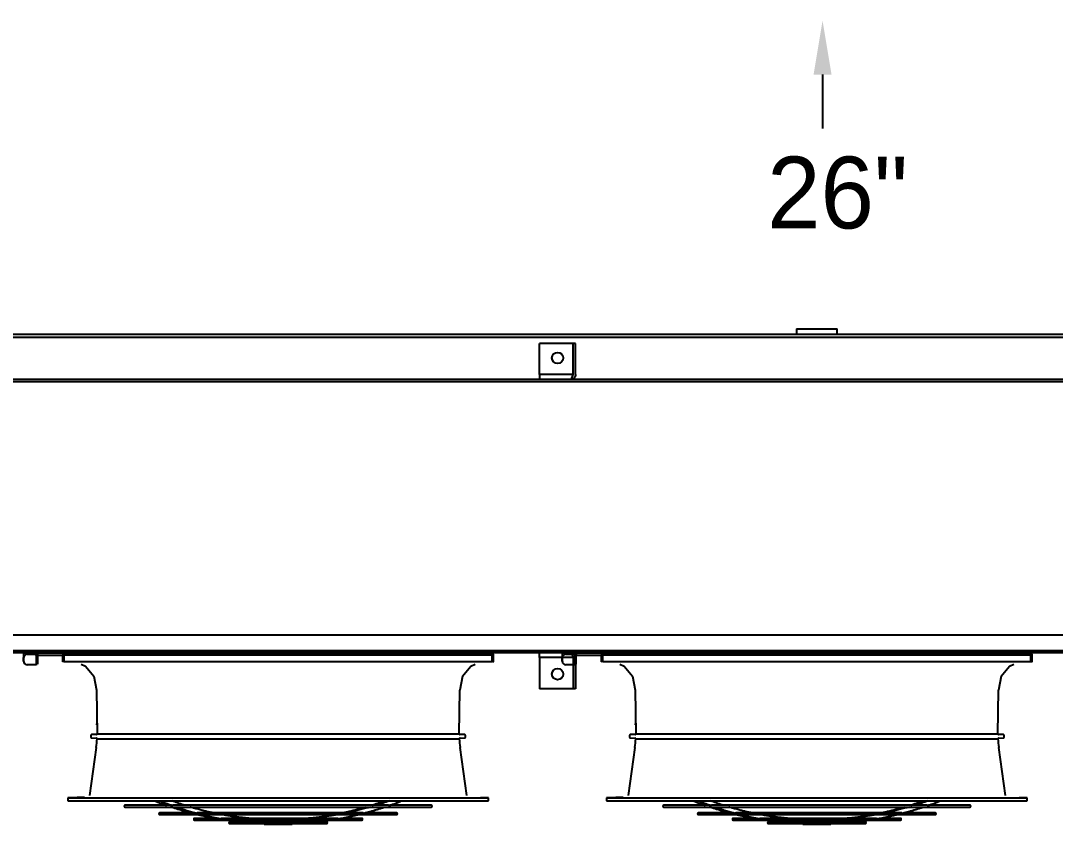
# Model space of a CAD drawing. Header units: inches. Extents: x 547 to 857, y 246 to 442.
# Drawn here: x 779.34 to 808.15, y 368.88 to 391.26 of the extents above; entities that cross this region are included whole.
import ezdxf

# ---------------------------------------------------------------- set-up
doc = ezdxf.new("R2010")
doc.units = ezdxf.units.IN
doc.header["$MEASUREMENT"] = 0

msp = doc.modelspace()

# ---------------------------------------------------------------- linework, layer by layer
at = {"linetype": 'Continuous', "lineweight": 25}
for p, q in [((801.6661, 389.758), (801.6661, 388.258)), ((800.9445, 382.6734), (800.9445, 382.527)), ((800.9445, 382.6734), (802.0695, 382.6734)), ((802.0695, 382.527), (802.0695, 382.6734)), ((774.7843, 382.527), (824.8198, 382.527)), ((774.7843, 382.4485), (824.8198, 382.4485)), ((793.7883, 381.4032), (793.7883, 382.2712)), ((794.7197, 382.2712), (793.7883, 382.2712)), ((794.7197, 381.4032), (794.7197, 382.2712)), ((794.7883, 382.2712), (794.7233, 382.2712)), ((794.7233, 381.4032), (794.7233, 382.2712)), ((794.7883, 381.4032), (794.7883, 382.2712)), ((779.007, 381.2712), (824.007, 381.2712)), ((779.007, 381.2047), (824.007, 381.2047)), ((794.7197, 381.4032), (793.7883, 381.4032)), ((793.7883, 381.4032), (793.7883, 381.2712)), ((779.0735, 374.1525), (823.9405, 374.1525)), ((779.0735, 373.719), (823.9405, 373.719)), ((823.9405, 373.6525), (779.0735, 373.6525)), ((779.4166, 373.4102), (779.4166, 373.5197)), ((779.4166, 373.5197), (779.4216, 373.5197)), ((779.4166, 373.4102), (779.4216, 373.4102)), ((779.4214, 373.5197), (779.4214, 373.6525)), ((779.4216, 373.4102), (779.4216, 373.5197)), ((779.5154, 373.6135), (779.7654, 373.6135)), ((779.7184, 373.6525), (779.7184, 373.6135)), ((779.7654, 373.6135), (779.7654, 373.5795)), ((779.7671, 373.59), (779.7654, 373.59)), ((779.7654, 373.5795), (779.7969, 373.5795)), ((779.7654, 373.5795), (779.7654, 373.34)), ((779.7969, 373.5795), (779.7969, 373.34)), ((779.8004, 373.5235), (779.7969, 373.5235)), ((779.8012, 373.59), (779.7984, 373.59)), ((779.8004, 373.5795), (779.8004, 373.34)), ((780.507, 373.5795), (779.8004, 373.5795)), ((780.507, 373.586), (780.532, 373.586)), ((780.507, 373.4025), (780.507, 373.586)), ((780.532, 373.4025), (780.507, 373.4025)), ((780.532, 373.586), (780.532, 373.4025)), ((780.5459, 373.5795), (780.532, 373.5795)), ((792.4681, 373.586), (780.5459, 373.586)), ((780.5459, 373.4025), (780.5459, 373.586)), ((792.4681, 373.4025), (780.5459, 373.4025)), ((792.4681, 373.4025), (792.4681, 373.586)), ((792.482, 373.5795), (792.4681, 373.5795)), ((792.507, 373.586), (792.482, 373.586)), ((792.482, 373.586), (792.482, 373.4025)), ((792.482, 373.4025), (792.507, 373.4025)), ((792.507, 373.4025), (792.507, 373.586)), ((793.7883, 373.5205), (793.7883, 373.6525)), ((794.7197, 373.5205), (793.7883, 373.5205)), ((793.7883, 373.5205), (793.7883, 372.6525)), ((794.4166, 373.4102), (794.4166, 373.5197)), ((794.4166, 373.5197), (794.4216, 373.5197)), ((794.4166, 373.4102), (794.4216, 373.4102)), ((794.4214, 373.5197), (794.4214, 373.6525)), ((794.4216, 373.4102), (794.4216, 373.5197)), ((794.5154, 373.6135), (794.7654, 373.6135)), ((794.7184, 373.6525), (794.7184, 373.6135)), ((794.7197, 373.5205), (794.7197, 372.6525)), ((794.7233, 373.5205), (794.7233, 372.6525)), ((794.7654, 373.6135), (794.7654, 373.5795)), ((794.7671, 373.59), (794.7654, 373.59)), ((794.7654, 373.5795), (794.7969, 373.5795)), ((794.7654, 373.5795), (794.7654, 373.34)), ((794.7883, 373.5205), (794.7883, 372.6525)), ((794.7969, 373.5795), (794.7969, 373.34)), ((794.8004, 373.5235), (794.7969, 373.5235)), ((794.8012, 373.59), (794.7984, 373.59)), ((794.8004, 373.5795), (794.8004, 373.34)), ((795.507, 373.5795), (794.8004, 373.5795)), ((795.507, 373.586), (795.532, 373.586)), ((795.507, 373.4025), (795.507, 373.586)), ((795.532, 373.4025), (795.507, 373.4025)), ((795.532, 373.586), (795.532, 373.4025)), ((795.5459, 373.5795), (795.532, 373.5795)), ((807.4681, 373.586), (795.5459, 373.586)), ((795.5459, 373.4025), (795.5459, 373.586)), ((807.4681, 373.4025), (795.5459, 373.4025)), ((807.4681, 373.4025), (807.4681, 373.586)), ((807.482, 373.5795), (807.4681, 373.5795)), ((807.507, 373.586), (807.482, 373.586)), ((807.482, 373.586), (807.482, 373.4025)), ((807.482, 373.4025), (807.507, 373.4025)), ((807.507, 373.4025), (807.507, 373.586)), ((779.7654, 373.3165), (779.5154, 373.3165)), ((779.7654, 373.34), (779.7654, 373.3165)), ((779.7654, 373.34), (779.7969, 373.34)), ((781.025, 373.34), (781.1395, 373.2839)), ((781.1395, 373.2839), (781.3759, 373.0045)), ((791.6382, 373.0045), (791.8746, 373.2839)), ((791.8746, 373.2839), (791.989, 373.34)), ((794.7654, 373.3165), (794.5154, 373.3165)), ((794.7654, 373.34), (794.7654, 373.3165)), ((794.7654, 373.34), (794.7969, 373.34)), ((796.025, 373.34), (796.1395, 373.2839)), ((796.1395, 373.2839), (796.3759, 373.0045)), ((806.6382, 373.0045), (806.8746, 373.2839)), ((806.8746, 373.2839), (806.989, 373.34)), ((781.448, 372.6119), (781.4649, 371.3965)), ((791.5492, 371.3965), (791.5661, 372.6119)), ((794.7197, 372.6525), (793.7883, 372.6525)), ((794.7883, 372.6525), (794.7233, 372.6525)), ((796.448, 372.6119), (796.4649, 371.3965)), ((806.5492, 371.3965), (806.5661, 372.6119)), ((781.4527, 371.648), (781.4562, 371.6617)), ((781.4562, 371.6617), (781.4552, 371.6467)), ((781.4605, 371.713), (781.4562, 371.6617)), ((781.4562, 371.6617), (781.461, 371.6763)), ((796.4527, 371.648), (796.4562, 371.6617)), ((796.4562, 371.6617), (796.4552, 371.6467)), ((796.4605, 371.713), (796.4562, 371.6617)), ((796.4562, 371.6617), (796.461, 371.6763)), ((781.4456, 371.3765), (781.3098, 371.3742)), ((781.4614, 371.648), (781.4527, 371.648)), ((781.4527, 371.648), (781.4552, 371.6467)), ((781.4527, 371.401), (781.4552, 371.4023)), ((781.4648, 371.401), (781.4527, 371.401)), ((781.4527, 371.401), (781.4562, 371.3874)), ((781.4552, 371.6467), (781.4614, 371.6447)), ((781.4552, 371.4023), (781.4648, 371.4054)), ((781.4562, 371.3874), (781.4552, 371.4023)), ((781.4562, 371.3874), (781.4581, 371.3815)), ((781.4562, 371.3874), (781.4567, 371.3802)), ((781.4649, 371.3965), (791.5492, 371.3965)), ((791.7042, 371.3742), (791.5685, 371.3765)), ((796.4456, 371.3765), (796.3098, 371.3742)), ((796.4614, 371.648), (796.4527, 371.648)), ((796.4527, 371.648), (796.4552, 371.6467)), ((796.4527, 371.401), (796.4552, 371.4023)), ((796.4648, 371.401), (796.4527, 371.401)), ((796.4527, 371.401), (796.4562, 371.3874)), ((796.4552, 371.6467), (796.4614, 371.6447)), ((796.4552, 371.4023), (796.4648, 371.4054)), ((796.4562, 371.3874), (796.4552, 371.4023)), ((796.4562, 371.3874), (796.4581, 371.3815)), ((796.4562, 371.3874), (796.4567, 371.3802)), ((796.4649, 371.3965), (806.5492, 371.3965)), ((806.7042, 371.3742), (806.5685, 371.3765)), ((781.2905, 371.3545), (781.2905, 371.3008)), ((781.3098, 371.2811), (781.4437, 371.2788)), ((781.463, 371.2583), (791.551, 371.2583)), ((791.5704, 371.2788), (791.7042, 371.2811)), ((791.7236, 371.3008), (791.7236, 371.3545)), ((796.2905, 371.3545), (796.2905, 371.3008)), ((796.3098, 371.2811), (796.4437, 371.2788)), ((796.463, 371.2583), (806.551, 371.2583)), ((806.5704, 371.2788), (806.7042, 371.2811)), ((806.7236, 371.3008), (806.7236, 371.3545)), ((781.4412, 371.0185), (781.2524, 369.6749)), ((791.7617, 369.6749), (791.5728, 371.0185)), ((796.4412, 371.0185), (796.2524, 369.6749)), ((806.7617, 369.6749), (806.5728, 371.0185)), ((780.8771, 369.6185), (780.6507, 369.6145)), ((780.6507, 369.6145), (780.6523, 369.5265)), ((780.6507, 369.6145), (792.3633, 369.6145)), ((783.5323, 369.4069), (782.2464, 369.4069)), ((782.2464, 369.3577), (790.7676, 369.3577)), ((789.565, 369.4069), (783.5865, 369.4069)), ((790.7676, 369.4069), (789.6198, 369.4069)), ((791.5867, 369.5252), (791.5867, 369.5265)), ((791.6269, 369.5252), (791.6269, 369.5265)), ((791.6668, 369.5252), (791.6668, 369.5265)), ((791.6714, 369.5265), (791.6714, 369.5252)), ((791.7067, 369.5252), (791.7067, 369.5265)), ((791.7481, 369.5265), (791.7481, 369.5252)), ((792.3633, 369.6145), (792.1369, 369.6185)), ((792.3618, 369.5265), (792.3633, 369.6145)), ((795.8771, 369.6185), (795.6507, 369.6145)), ((795.6507, 369.6145), (795.6523, 369.5265)), ((795.6507, 369.6145), (807.3633, 369.6145)), ((798.5323, 369.4069), (797.2464, 369.4069)), ((797.2464, 369.3577), (805.7676, 369.3577)), ((804.565, 369.4069), (798.5865, 369.4069)), ((805.7676, 369.4069), (804.6198, 369.4069)), ((806.5867, 369.5252), (806.5867, 369.5265)), ((806.6269, 369.5252), (806.6269, 369.5265)), ((806.6668, 369.5252), (806.6668, 369.5265)), ((806.6714, 369.5265), (806.6714, 369.5252)), ((806.7067, 369.5252), (806.7067, 369.5265)), ((806.7481, 369.5265), (806.7481, 369.5252)), ((807.3633, 369.6145), (807.1369, 369.6185)), ((807.3618, 369.5265), (807.3633, 369.6145)), ((784.1888, 369.1963), (783.2078, 369.1963)), ((783.2078, 369.1471), (789.8063, 369.1471)), ((788.8698, 369.1963), (784.2511, 369.1963)), ((789.8063, 369.1963), (788.9316, 369.1963)), ((799.1888, 369.1963), (798.2078, 369.1963)), ((798.2078, 369.1471), (804.8063, 369.1471)), ((803.8698, 369.1963), (799.2511, 369.1963)), ((804.8063, 369.1963), (803.9316, 369.1963)), ((784.8471, 369.0425), (784.1798, 369.0425)), ((784.1798, 368.9933), (788.8343, 368.9933)), ((788.167, 369.0425), (784.9227, 369.0425)), ((785.4942, 368.946), (785.1592, 368.946)), ((785.1592, 368.8968), (787.8549, 368.8968)), ((787.4588, 368.946), (785.5995, 368.946)), ((786.1133, 368.8966), (786.1133, 368.8769)), ((786.1133, 368.8966), (786.9007, 368.8966)), ((786.1133, 368.8769), (786.9007, 368.8769)), ((786.9007, 368.8769), (786.9007, 368.8966)), ((787.8549, 368.946), (787.5746, 368.946)), ((788.8343, 369.0425), (788.2437, 369.0425)), ((799.8471, 369.0425), (799.1798, 369.0425)), ((799.1798, 368.9933), (803.8343, 368.9933)), ((803.167, 369.0425), (799.9227, 369.0425)), ((800.4942, 368.946), (800.1592, 368.946)), ((800.1592, 368.8968), (802.8549, 368.8968)), ((802.4588, 368.946), (800.5995, 368.946)), ((801.1133, 368.8966), (801.1133, 368.8769)), ((801.1133, 368.8966), (801.9007, 368.8966)), ((801.1133, 368.8769), (801.9007, 368.8769)), ((801.9007, 368.8769), (801.9007, 368.8966)), ((802.8549, 368.946), (802.5746, 368.946)), ((803.8343, 369.0425), (803.2437, 369.0425))]:
    msp.add_line(p, q, dxfattribs=at)
for p, q in [((779.4214, 373.6525), (792.4405, 373.6525)), ((794.4214, 373.6525), (807.4405, 373.6525)), ((781.3759, 373.0045), (781.448, 372.6119)), ((791.6382, 373.0045), (791.5661, 372.6119)), ((796.3759, 373.0045), (796.448, 372.6119)), ((806.6382, 373.0045), (806.5661, 372.6119))]:
    msp.add_line(p, q)
for centre, radius in [((794.2883, 381.865), 0.1562), ((794.2883, 373.0587), 0.1563)]:
    msp.add_circle(centre, radius, dxfattribs=at)
for centre, radius, start, end in [((779.5151, 373.4102), 0.0938, 180, 270), ((779.5154, 373.5197), 0.0938, 90, 180), ((779.5154, 373.4102), 0.0938, 180, 270), ((794.5151, 373.4102), 0.0938, 180, 270), ((794.5154, 373.5197), 0.0938, 90, 180), ((794.5154, 373.4102), 0.0938, 180, 270), ((781.3102, 371.3545), 0.0197, 91, 180), ((781.4452, 371.3962), 0.0197, 271, 0.79863), ((791.5688, 371.3962), 0.0197, 179.20137, 269), ((791.7039, 371.3545), 0.0197, 0, 89), ((796.3102, 371.3545), 0.0197, 91, 180), ((796.4452, 371.3962), 0.0197, 271, 0.79863), ((806.5688, 371.3962), 0.0197, 179.20137, 269), ((806.7039, 371.3545), 0.0197, 0, 89), ((781.3102, 371.3008), 0.0197, 180, 269), ((779.0045, 371.3609), 2.4606, 352, 357.61022), ((781.4434, 371.2591), 0.0197, 357.61022, 89), ((791.5707, 371.2591), 0.0197, 91, 182.38978), ((794.0095, 371.3609), 2.4606, 182.38978, 188), ((791.7039, 371.3008), 0.0197, 271, 0), ((796.3102, 371.3008), 0.0197, 180, 269), ((794.0045, 371.3609), 2.4606, 352, 357.61022), ((796.4434, 371.2591), 0.0197, 357.61022, 89), ((806.5707, 371.2591), 0.0197, 91, 182.38978), ((809.0095, 371.3609), 2.4606, 182.38978, 188), ((806.7039, 371.3008), 0.0197, 271, 0), ((782.2464, 369.3823), 0.0246, 90, 270), ((790.7676, 369.3823), 0.0246, 270, 90), ((797.2464, 369.3823), 0.0246, 90, 270), ((805.7676, 369.3823), 0.0246, 270, 90), ((783.2078, 369.1717), 0.0246, 90, 270), ((789.8063, 369.1717), 0.0246, 270, 90), ((798.2078, 369.1717), 0.0246, 90, 270), ((804.8063, 369.1717), 0.0246, 270, 90), ((784.1798, 369.0179), 0.0246, 90, 270), ((785.1592, 368.9214), 0.0246, 90, 270), ((787.8549, 368.9214), 0.0246, 270, 90), ((788.8343, 369.0179), 0.0246, 270, 90), ((799.1798, 369.0179), 0.0246, 90, 270), ((800.1592, 368.9214), 0.0246, 90, 270), ((802.8549, 368.9214), 0.0246, 270, 90), ((803.8343, 369.0179), 0.0246, 270, 90)]:
    msp.add_arc(centre, radius, start, end, dxfattribs=at)
for points, knots in [([(794.6563, 381.2712), (794.6616, 381.2732), (794.6721, 381.2772), (794.688, 381.3077), (794.7039, 381.3513), (794.7145, 381.3859), (794.7197, 381.4032)], [0, 0, 0, 0, 0.2499999, 0.5000007, 0.7499993, 1, 1, 1, 1]), ([(794.7883, 381.4032), (794.787, 381.3893), (794.7844, 381.3614), (794.7644, 381.324), (794.7351, 381.2948), (794.698, 381.2751), (794.6704, 381.2725), (794.6563, 381.2712)], [0, 0, 0, 0, 0.1907776, 0.381661, 0.5768535, 0.7838767, 1, 1, 1, 1]), ([(779.7654, 373.5795), (779.7661, 373.5873), (779.7676, 373.6029), (779.7788, 373.6236), (779.7948, 373.6394), (779.8151, 373.6503), (779.8303, 373.6517), (779.8384, 373.6525)], [0, 0, 0, 0, 0.1911269, 0.3820585, 0.5729919, 0.7736094, 1, 1, 1, 1]), ([(779.7969, 373.5795), (779.7972, 373.5836), (779.7977, 373.5908), (779.8009, 373.5968), (779.8023, 373.5994)], [0, 0, 0, 0, 0.567634, 1, 1, 1, 1]), ([(779.8384, 373.6525), (779.8325, 373.6511), (779.8228, 373.6489), (779.81, 373.6336), (779.8046, 373.616), (779.8018, 373.5969), (779.8009, 373.5855), (779.8004, 373.5795)], [0, 0, 0, 0, 0.3002984, 0.4981942, 0.7181275, 0.8511703, 1, 1, 1, 1]), ([(780.5735, 373.6525), (780.5658, 373.6517), (780.5503, 373.6501), (780.5299, 373.6379), (780.5148, 373.62), (780.5078, 373.6014), (780.5072, 373.5899), (780.507, 373.586)], [0, 0, 0, 0, 0.2220575, 0.4441646, 0.6662547, 0.8883502, 1, 1, 1, 1]), ([(780.5566, 373.6235), (780.5528, 373.6215), (780.5445, 373.6172), (780.5358, 373.6052), (780.5323, 373.5939), (780.5321, 373.5874), (780.532, 373.586)], [0, 0, 0, 0, 0.2685758, 0.5883799, 0.9082018, 1, 1, 1, 1]), ([(780.5459, 373.586), (780.548, 373.5937), (780.5521, 373.6092), (780.5582, 373.6296), (780.5643, 373.6447), (780.5694, 373.6517), (780.5725, 373.6523), (780.5735, 373.6525)], [0, 0, 0, 0, 0.222062, 0.4441579, 0.6662603, 0.888352, 1, 1, 1, 1]), ([(792.4405, 373.6525), (792.4426, 373.6517), (792.4467, 373.6501), (792.4528, 373.6379), (792.4589, 373.62), (792.464, 373.6014), (792.4671, 373.5899), (792.4681, 373.586)], [0, 0, 0, 0, 0.2220589, 0.4441573, 0.6662566, 0.8883526, 1, 1, 1, 1]), ([(792.507, 373.586), (792.5062, 373.5937), (792.5047, 373.6092), (792.4924, 373.6296), (792.4745, 373.6447), (792.456, 373.6517), (792.4444, 373.6523), (792.4405, 373.6525)], [0, 0, 0, 0, 0.2220614, 0.4441603, 0.6662627, 0.8883623, 1, 1, 1, 1]), ([(792.482, 373.586), (792.4815, 373.5911), (792.4804, 373.6013), (792.4719, 373.6141), (792.4636, 373.6218), (792.4581, 373.6234), (792.4574, 373.6235)], [0, 0, 0, 0, 0.3190162, 0.6380952, 0.9571792, 1, 1, 1, 1]), ([(794.6563, 373.6525), (794.6616, 373.6505), (794.6721, 373.6465), (794.688, 373.616), (794.7039, 373.5724), (794.7145, 373.5378), (794.7197, 373.5205)], [0, 0, 0, 0, 0.2499999, 0.5000002, 0.750001, 1, 1, 1, 1]), ([(794.7883, 373.5205), (794.787, 373.5344), (794.7844, 373.5623), (794.7644, 373.5997), (794.7351, 373.6289), (794.698, 373.6486), (794.6704, 373.6512), (794.6563, 373.6525)], [0, 0, 0, 0, 0.1907771, 0.3816601, 0.5768537, 0.7838765, 1, 1, 1, 1]), ([(794.7233, 373.5205), (794.7227, 373.5268), (794.7216, 373.5395), (794.7147, 373.555), (794.7084, 373.562), (794.7058, 373.5649)], [0, 0, 0, 0, 0.3672065, 0.7336708, 1, 1, 1, 1]), ([(794.7654, 373.5795), (794.7661, 373.5873), (794.7676, 373.6029), (794.7788, 373.6236), (794.7948, 373.6394), (794.8151, 373.6503), (794.8303, 373.6517), (794.8384, 373.6525)], [0, 0, 0, 0, 0.1911269, 0.3820585, 0.5729919, 0.7736094, 1, 1, 1, 1]), ([(794.7969, 373.5795), (794.7972, 373.5836), (794.7977, 373.5908), (794.8009, 373.5968), (794.8023, 373.5994)], [0, 0, 0, 0, 0.567634, 1, 1, 1, 1]), ([(794.8384, 373.6525), (794.8325, 373.6511), (794.8228, 373.6489), (794.81, 373.6336), (794.8046, 373.616), (794.8018, 373.5969), (794.8009, 373.5855), (794.8004, 373.5795)], [0, 0, 0, 0, 0.3002984, 0.4981942, 0.7181275, 0.8511703, 1, 1, 1, 1]), ([(795.5735, 373.6525), (795.5658, 373.6517), (795.5503, 373.6501), (795.5299, 373.6379), (795.5148, 373.62), (795.5078, 373.6014), (795.5072, 373.5899), (795.507, 373.586)], [0, 0, 0, 0, 0.2220575, 0.4441646, 0.6662547, 0.8883502, 1, 1, 1, 1]), ([(795.5566, 373.6235), (795.5528, 373.6215), (795.5445, 373.6172), (795.5358, 373.6052), (795.5323, 373.5939), (795.5321, 373.5874), (795.532, 373.586)], [0, 0, 0, 0, 0.2685758, 0.5883799, 0.9082018, 1, 1, 1, 1]), ([(795.5459, 373.586), (795.548, 373.5937), (795.5521, 373.6092), (795.5582, 373.6296), (795.5643, 373.6447), (795.5694, 373.6517), (795.5725, 373.6523), (795.5735, 373.6525)], [0, 0, 0, 0, 0.222062, 0.4441579, 0.6662603, 0.888352, 1, 1, 1, 1]), ([(807.4405, 373.6525), (807.4426, 373.6517), (807.4467, 373.6501), (807.4528, 373.6379), (807.4589, 373.62), (807.464, 373.6014), (807.4671, 373.5899), (807.4681, 373.586)], [0, 0, 0, 0, 0.2220589, 0.4441573, 0.6662566, 0.8883526, 1, 1, 1, 1]), ([(807.507, 373.586), (807.5062, 373.5937), (807.5047, 373.6092), (807.4924, 373.6296), (807.4745, 373.6447), (807.456, 373.6517), (807.4444, 373.6523), (807.4405, 373.6525)], [0, 0, 0, 0, 0.2220614, 0.4441603, 0.6662627, 0.8883623, 1, 1, 1, 1]), ([(807.482, 373.586), (807.4815, 373.5911), (807.4804, 373.6013), (807.4719, 373.6141), (807.4636, 373.6218), (807.4581, 373.6234), (807.4574, 373.6235)], [0, 0, 0, 0, 0.3190162, 0.6380952, 0.9571792, 1, 1, 1, 1]), ([(780.6523, 369.5265), (780.6547, 369.5265), (780.6595, 369.5265), (780.6985, 369.5265), (780.7606, 369.5265), (780.8477, 369.5265), (780.959, 369.5265), (781.0941, 369.5265), (781.2523, 369.5265), (781.433, 369.5265), (781.6355, 369.5265), (781.8588, 369.5265), (782.102, 369.5265), (782.3641, 369.5265), (782.644, 369.5265), (782.9403, 369.5265), (783.252, 369.5265), (783.5776, 369.5265), (783.9157, 369.5265), (784.2649, 369.5265), (784.6237, 369.5265), (784.9906, 369.5265), (785.364, 369.5265), (785.7423, 369.5265), (786.1238, 369.5265), (786.507, 369.5265), (786.8902, 369.5265), (787.2718, 369.5265), (787.6501, 369.5265), (788.0234, 369.5265), (788.3903, 369.5265), (788.7491, 369.5265), (789.0984, 369.5265), (789.4365, 369.5265), (789.7621, 369.5265), (790.0737, 369.5265), (790.3701, 369.5265), (790.6499, 369.5265), (790.912, 369.5265), (791.1552, 369.5265), (791.3786, 369.5265), (791.581, 369.5265), (791.7618, 369.5265), (791.92, 369.5265), (792.055, 369.5265), (792.1663, 369.5265), (792.2535, 369.5265), (792.3155, 369.5265), (792.3545, 369.5265), (792.3594, 369.5265), (792.3618, 369.5265)], [0, 0, 0, 0, 0.0208333, 0.0416667, 0.0625, 0.0833333, 0.1041667, 0.125, 0.1458333, 0.1666667, 0.1875, 0.2083334, 0.2291667, 0.25, 0.2708334, 0.2916666, 0.3125, 0.3333333, 0.3541667, 0.375, 0.3958333, 0.4166666, 0.4375001, 0.4583333, 0.4791667, 0.5, 0.5208333, 0.5416667, 0.5625, 0.5833334, 0.6041667, 0.625, 0.6458334, 0.6666667, 0.6875, 0.7083334, 0.7291667, 0.75, 0.7708333, 0.7916667, 0.8125, 0.8333333, 0.8541667, 0.875, 0.8958333, 0.9166667, 0.9375, 0.9583333, 0.9791667, 1, 1, 1, 1]), ([(781.1133, 369.6226), (781.1116, 369.6226), (781.108, 369.6225), (781.081, 369.622), (781.0425, 369.6214), (780.9963, 369.6205), (780.9496, 369.6197), (780.9101, 369.6191), (780.8825, 369.6186), (780.8789, 369.6185), (780.8771, 369.6185)], [0, 0, 0, 0, 0.1247936, 0.2486431, 0.3721439, 0.4969371, 0.6227234, 0.7484945, 0.8742541, 1, 1, 1, 1]), ([(783.0738, 369.5265), (783.1012, 369.5157), (783.1946, 369.4788), (783.3025, 369.4391), (783.3831, 369.4117), (783.397, 369.4069)], [0, 0, 0, 0, 0.2551692, 0.8714274, 1, 1, 1, 1]), ([(783.2253, 369.5265), (783.2573, 369.5133), (783.3532, 369.4738), (783.4589, 369.4334), (783.5328, 369.4072), (783.5422, 369.4038)], [0, 0, 0, 0, 0.3037805, 0.9120454, 1, 1, 1, 1]), ([(783.2303, 369.5265), (783.246, 369.5199), (783.3081, 369.494), (783.4156, 369.4523), (783.5076, 369.4183), (783.5528, 369.4015)], [0, 0, 0, 0, 0.14679443, 0.58056216, 1, 1, 1, 1]), ([(783.5408, 369.3577), (783.5414, 369.3575), (783.6, 369.3375), (783.7121, 369.3025), (783.8728, 369.2543), (783.9954, 369.2195), (784.0647, 369.2015), (784.0847, 369.1963)], [0, 0, 0, 0, 0.0033163, 0.3252534, 0.6200059, 0.8899545, 1, 1, 1, 1]), ([(783.5528, 369.4015), (783.5499, 369.4017), (783.5454, 369.4019), (783.543, 369.4033), (783.5422, 369.4038)], [0, 0, 0, 0, 0.6572272, 1, 1, 1, 1]), ([(783.8969, 369.4069), (783.8851, 369.4106), (783.8206, 369.4309), (783.7048, 369.4702), (783.6011, 369.5079), (783.5498, 369.5265)], [0, 0, 0, 0, 0.1009147, 0.5551046, 1, 1, 1, 1]), ([(783.5872, 369.4069), (783.5869, 369.4069), (783.5846, 369.407), (783.5798, 369.4064), (783.5719, 369.4046), (783.5624, 369.4022), (783.5562, 369.4017), (783.5528, 369.4015)], [0, 0, 0, 0, 0.02775, 0.2009137, 0.3724469, 0.6544216, 1, 1, 1, 1]), ([(783.672, 369.3577), (783.6786, 369.3554), (783.739, 369.3338), (783.8473, 369.2986), (783.9923, 369.2532), (784.1097, 369.2185), (784.1795, 369.1993), (784.206, 369.1921)], [0, 0, 0, 0, 0.0373277, 0.3415904, 0.6100747, 0.8518795, 1, 1, 1, 1]), ([(783.678, 369.3577), (783.7105, 369.3463), (783.8036, 369.3136), (783.9416, 369.2699), (784.0885, 369.2256), (784.1746, 369.2015), (784.2162, 369.1899)], [0, 0, 0, 0, 0.1823606, 0.5219938, 0.7693971, 1, 1, 1, 1]), ([(784.6813, 369.1963), (784.6487, 369.2034), (784.5846, 369.2173), (784.4864, 369.2406), (784.3835, 369.2661), (784.2706, 369.2958), (784.1602, 369.3264), (784.0873, 369.3482), (784.0555, 369.3577)], [0, 0, 0, 0, 0.1559953, 0.3057262, 0.4694356, 0.6487841, 0.8468714, 1, 1, 1, 1]), ([(788.959, 369.3577), (788.922, 369.3467), (788.8468, 369.3244), (788.7365, 369.294), (788.6227, 369.2641), (788.511, 369.2365), (788.4125, 369.2135), (788.3546, 369.201), (788.3329, 369.1963)], [0, 0, 0, 0, 0.17790142, 0.36237281, 0.52920155, 0.72385137, 0.89658553, 1, 1, 1, 1]), ([(788.3334, 369.1963), (788.3508, 369.1999), (788.4142, 369.2132), (788.5269, 369.2397), (788.6756, 369.2768), (788.8219, 369.3161), (788.9185, 369.3448), (788.9618, 369.3577)], [0, 0, 0, 0, 0.0826391, 0.3009, 0.5364815, 0.79198, 1, 1, 1, 1]), ([(789.0738, 369.3577), (789.0327, 369.346), (788.943, 369.3206), (788.8084, 369.2855), (788.6737, 369.2524), (788.5497, 369.224), (788.466, 369.2057), (788.4236, 369.1971), (788.4193, 369.1963)], [0, 0, 0, 0, 0.1894129, 0.413164, 0.6178386, 0.8064082, 0.9804163, 1, 1, 1, 1]), ([(788.9042, 369.1899), (788.9601, 369.2049), (789.077, 369.2363), (789.245, 369.286), (789.3771, 369.327), (789.4483, 369.351), (789.4683, 369.3577)], [0, 0, 0, 0, 0.2960221, 0.6190564, 0.8929449, 1, 1, 1, 1]), ([(788.9137, 369.1919), (788.916, 369.1925), (788.9654, 369.2051), (789.0659, 369.2329), (789.2258, 369.2791), (789.3625, 369.321), (789.4477, 369.3497), (789.4715, 369.3577)], [0, 0, 0, 0, 0.012489, 0.2638136, 0.5389367, 0.8710184, 1, 1, 1, 1]), ([(789.4644, 369.5265), (789.4611, 369.5252), (789.3993, 369.5017), (789.2839, 369.462), (789.1717, 369.4236), (789.118, 369.4069), (789.118, 369.4069)], [0, 0, 0, 0, 0.02917, 0.5376936, 0.9996799, 1, 1, 1, 1]), ([(789.1203, 369.4069), (789.1466, 369.4152), (789.2413, 369.445), (789.3572, 369.4848), (789.4465, 369.5184), (789.468, 369.5265)], [0, 0, 0, 0, 0.22608012, 0.81324801, 1, 1, 1, 1]), ([(789.6029, 369.5265), (789.5447, 369.5064), (789.429, 369.4664), (789.3079, 369.4272), (789.245, 369.4084), (789.2399, 369.4069)], [0, 0, 0, 0, 0.48265126, 0.95842975, 1, 1, 1, 1]), ([(789.5984, 369.4015), (789.5954, 369.4017), (789.5897, 369.4021), (789.5805, 369.4044), (789.5724, 369.4063), (789.5664, 369.4072), (789.5635, 369.4067), (789.5626, 369.4066)], [0, 0, 0, 0, 0.3034773, 0.566962, 0.7484022, 0.9157715, 1, 1, 1, 1]), ([(789.5984, 369.4015), (789.659, 369.4229), (789.7719, 369.4627), (789.8842, 369.5063), (789.9362, 369.5265)], [0, 0, 0, 0, 0.5359077, 1, 1, 1, 1]), ([(789.6082, 369.4037), (789.6077, 369.4033), (789.6057, 369.402), (789.6015, 369.4017), (789.5984, 369.4015)], [0, 0, 0, 0, 0.2791152, 1, 1, 1, 1]), ([(789.6083, 369.4036), (789.6781, 369.4281), (789.789, 369.4671), (789.899, 369.5104), (789.9398, 369.5265)], [0, 0, 0, 0, 0.6294566, 1, 1, 1, 1]), ([(795.6523, 369.5265), (795.6547, 369.5265), (795.6595, 369.5265), (795.6985, 369.5265), (795.7606, 369.5265), (795.8477, 369.5265), (795.959, 369.5265), (796.0941, 369.5265), (796.2523, 369.5265), (796.433, 369.5265), (796.6355, 369.5265), (796.8588, 369.5265), (797.102, 369.5265), (797.3641, 369.5265), (797.644, 369.5265), (797.9403, 369.5265), (798.252, 369.5265), (798.5776, 369.5265), (798.9157, 369.5265), (799.2649, 369.5265), (799.6237, 369.5265), (799.9906, 369.5265), (800.364, 369.5265), (800.7423, 369.5265), (801.1238, 369.5265), (801.507, 369.5265), (801.8902, 369.5265), (802.2718, 369.5265), (802.6501, 369.5265), (803.0234, 369.5265), (803.3903, 369.5265), (803.7491, 369.5265), (804.0984, 369.5265), (804.4365, 369.5265), (804.7621, 369.5265), (805.0737, 369.5265), (805.3701, 369.5265), (805.6499, 369.5265), (805.912, 369.5265), (806.1552, 369.5265), (806.3786, 369.5265), (806.581, 369.5265), (806.7618, 369.5265), (806.92, 369.5265), (807.055, 369.5265), (807.1663, 369.5265), (807.2535, 369.5265), (807.3155, 369.5265), (807.3545, 369.5265), (807.3594, 369.5265), (807.3618, 369.5265)], [0, 0, 0, 0, 0.0208333, 0.0416667, 0.0625, 0.0833333, 0.1041667, 0.125, 0.1458333, 0.1666667, 0.1875, 0.2083334, 0.2291667, 0.25, 0.2708334, 0.2916666, 0.3125, 0.3333333, 0.3541667, 0.375, 0.3958333, 0.4166666, 0.4375001, 0.4583333, 0.4791667, 0.5, 0.5208333, 0.5416667, 0.5625, 0.5833334, 0.6041667, 0.625, 0.6458334, 0.6666667, 0.6875, 0.7083334, 0.7291667, 0.75, 0.7708333, 0.7916667, 0.8125, 0.8333333, 0.8541667, 0.875, 0.8958333, 0.9166667, 0.9375, 0.9583333, 0.9791667, 1, 1, 1, 1]), ([(796.1133, 369.6226), (796.1116, 369.6226), (796.108, 369.6225), (796.081, 369.622), (796.0425, 369.6214), (795.9963, 369.6205), (795.9496, 369.6197), (795.9101, 369.6191), (795.8825, 369.6186), (795.8789, 369.6185), (795.8771, 369.6185)], [0, 0, 0, 0, 0.1247936, 0.2486431, 0.3721439, 0.4969371, 0.6227234, 0.7484945, 0.8742541, 1, 1, 1, 1]), ([(798.0738, 369.5265), (798.1012, 369.5157), (798.1946, 369.4788), (798.3025, 369.4391), (798.3831, 369.4117), (798.397, 369.4069)], [0, 0, 0, 0, 0.2551692, 0.8714274, 1, 1, 1, 1]), ([(798.2253, 369.5265), (798.2573, 369.5133), (798.3532, 369.4738), (798.4589, 369.4334), (798.5328, 369.4072), (798.5422, 369.4038)], [0, 0, 0, 0, 0.3037805, 0.9120454, 1, 1, 1, 1]), ([(798.2303, 369.5265), (798.246, 369.5199), (798.3081, 369.494), (798.4156, 369.4523), (798.5076, 369.4183), (798.5528, 369.4015)], [0, 0, 0, 0, 0.14679443, 0.58056216, 1, 1, 1, 1]), ([(798.5408, 369.3577), (798.5414, 369.3575), (798.6, 369.3375), (798.7121, 369.3025), (798.8728, 369.2543), (798.9954, 369.2195), (799.0647, 369.2015), (799.0847, 369.1963)], [0, 0, 0, 0, 0.0033163, 0.3252534, 0.6200059, 0.8899545, 1, 1, 1, 1]), ([(798.5528, 369.4015), (798.5499, 369.4017), (798.5454, 369.4019), (798.543, 369.4033), (798.5422, 369.4038)], [0, 0, 0, 0, 0.6572272, 1, 1, 1, 1]), ([(798.8969, 369.4069), (798.8851, 369.4106), (798.8206, 369.4309), (798.7048, 369.4702), (798.6011, 369.5079), (798.5498, 369.5265)], [0, 0, 0, 0, 0.1009147, 0.5551046, 1, 1, 1, 1]), ([(798.5872, 369.4069), (798.5869, 369.4069), (798.5846, 369.407), (798.5798, 369.4064), (798.5719, 369.4046), (798.5624, 369.4022), (798.5562, 369.4017), (798.5528, 369.4015)], [0, 0, 0, 0, 0.02775, 0.2009137, 0.3724469, 0.6544216, 1, 1, 1, 1]), ([(798.672, 369.3577), (798.6786, 369.3554), (798.739, 369.3338), (798.8473, 369.2986), (798.9923, 369.2532), (799.1097, 369.2185), (799.1795, 369.1993), (799.206, 369.1921)], [0, 0, 0, 0, 0.0373277, 0.3415904, 0.6100747, 0.8518795, 1, 1, 1, 1]), ([(798.678, 369.3577), (798.7105, 369.3463), (798.8036, 369.3136), (798.9416, 369.2699), (799.0885, 369.2256), (799.1746, 369.2015), (799.2162, 369.1899)], [0, 0, 0, 0, 0.1823606, 0.5219938, 0.7693971, 1, 1, 1, 1]), ([(799.6813, 369.1963), (799.6487, 369.2034), (799.5846, 369.2173), (799.4864, 369.2406), (799.3835, 369.2661), (799.2706, 369.2958), (799.1602, 369.3264), (799.0873, 369.3482), (799.0555, 369.3577)], [0, 0, 0, 0, 0.1559953, 0.3057262, 0.4694356, 0.6487841, 0.8468714, 1, 1, 1, 1]), ([(803.959, 369.3577), (803.922, 369.3467), (803.8468, 369.3244), (803.7365, 369.294), (803.6227, 369.2641), (803.511, 369.2365), (803.4125, 369.2135), (803.3546, 369.201), (803.3329, 369.1963)], [0, 0, 0, 0, 0.17790142, 0.36237281, 0.52920155, 0.72385137, 0.89658553, 1, 1, 1, 1]), ([(803.3334, 369.1963), (803.3508, 369.1999), (803.4142, 369.2132), (803.5269, 369.2397), (803.6756, 369.2768), (803.8219, 369.3161), (803.9185, 369.3448), (803.9618, 369.3577)], [0, 0, 0, 0, 0.0826391, 0.3009, 0.5364815, 0.79198, 1, 1, 1, 1]), ([(804.0738, 369.3577), (804.0327, 369.346), (803.943, 369.3206), (803.8084, 369.2855), (803.6737, 369.2524), (803.5497, 369.224), (803.466, 369.2057), (803.4236, 369.1971), (803.4193, 369.1963)], [0, 0, 0, 0, 0.1894129, 0.413164, 0.6178386, 0.8064082, 0.9804163, 1, 1, 1, 1]), ([(803.9042, 369.1899), (803.9601, 369.2049), (804.077, 369.2363), (804.245, 369.286), (804.3771, 369.327), (804.4483, 369.351), (804.4683, 369.3577)], [0, 0, 0, 0, 0.2960221, 0.6190564, 0.8929449, 1, 1, 1, 1]), ([(803.9137, 369.1919), (803.916, 369.1925), (803.9654, 369.2051), (804.0659, 369.2329), (804.2258, 369.2791), (804.3625, 369.321), (804.4477, 369.3497), (804.4715, 369.3577)], [0, 0, 0, 0, 0.012489, 0.2638136, 0.5389367, 0.8710184, 1, 1, 1, 1]), ([(804.4644, 369.5265), (804.4611, 369.5252), (804.3993, 369.5017), (804.2839, 369.462), (804.1717, 369.4236), (804.118, 369.4069), (804.118, 369.4069)], [0, 0, 0, 0, 0.02917, 0.5376936, 0.9996799, 1, 1, 1, 1]), ([(804.1203, 369.4069), (804.1466, 369.4152), (804.2413, 369.445), (804.3572, 369.4848), (804.4465, 369.5184), (804.468, 369.5265)], [0, 0, 0, 0, 0.22608012, 0.81324801, 1, 1, 1, 1]), ([(804.6029, 369.5265), (804.5447, 369.5064), (804.429, 369.4664), (804.3079, 369.4272), (804.245, 369.4084), (804.2399, 369.4069)], [0, 0, 0, 0, 0.48265126, 0.95842975, 1, 1, 1, 1]), ([(804.5984, 369.4015), (804.5954, 369.4017), (804.5897, 369.4021), (804.5805, 369.4044), (804.5724, 369.4063), (804.5664, 369.4072), (804.5635, 369.4067), (804.5626, 369.4066)], [0, 0, 0, 0, 0.3034773, 0.566962, 0.7484022, 0.9157715, 1, 1, 1, 1]), ([(804.5984, 369.4015), (804.659, 369.4229), (804.7719, 369.4627), (804.8842, 369.5063), (804.9362, 369.5265)], [0, 0, 0, 0, 0.5359077, 1, 1, 1, 1]), ([(804.6082, 369.4037), (804.6077, 369.4033), (804.6057, 369.402), (804.6015, 369.4017), (804.5984, 369.4015)], [0, 0, 0, 0, 0.2791152, 1, 1, 1, 1]), ([(804.6083, 369.4036), (804.6781, 369.4281), (804.789, 369.4671), (804.899, 369.5104), (804.9398, 369.5265)], [0, 0, 0, 0, 0.6294566, 1, 1, 1, 1]), ([(784.2059, 369.1919), (784.2059, 369.1919), (784.2075, 369.1907), (784.2116, 369.19), (784.2155, 369.1899), (784.2162, 369.1899)], [0, 0, 0, 0, 0.0124025, 0.8343247, 1, 1, 1, 1]), ([(784.2162, 369.1899), (784.2194, 369.1901), (784.2253, 369.1905), (784.2345, 369.193), (784.2423, 369.1952), (784.2474, 369.1961), (784.251, 369.1964), (784.2526, 369.1961), (784.2534, 369.196)], [0, 0, 0, 0, 0.292607, 0.5470097, 0.7222793, 0.8555869, 0.9202686, 1, 1, 1, 1]), ([(784.279, 369.1471), (784.2884, 369.1447), (784.3394, 369.1321), (784.429, 369.1119), (784.5447, 369.0868), (784.6581, 369.0637), (784.7332, 369.0498), (784.7726, 369.0425)], [0, 0, 0, 0, 0.0577954, 0.3112715, 0.5451845, 0.7611209, 1, 1, 1, 1]), ([(784.3767, 369.1471), (784.4084, 369.1391), (784.4766, 369.122), (784.5773, 369.0987), (784.6752, 369.0772), (784.7621, 369.0592), (784.8284, 369.046), (784.866, 369.039), (784.8779, 369.0368)], [0, 0, 0, 0, 0.1903686, 0.4093739, 0.6037593, 0.7761169, 0.9288109, 1, 1, 1, 1]), ([(784.3787, 369.1471), (784.3795, 369.1469), (784.4233, 369.1354), (784.5076, 369.1153), (784.6353, 369.086), (784.7608, 369.0593), (784.8461, 369.043), (784.887, 369.0351)], [0, 0, 0, 0, 0.0047443, 0.2597377, 0.4981117, 0.7590951, 1, 1, 1, 1]), ([(785.7017, 369.0425), (785.674, 369.0449), (785.6081, 369.0506), (785.5062, 369.0613), (785.3988, 369.0739), (785.3006, 369.0867), (785.2193, 369.0983), (785.149, 369.109), (785.0824, 369.1196), (785.007, 369.1323), (784.9538, 369.142), (784.9258, 369.1471)], [0, 0, 0, 0, 0.106827, 0.2538652, 0.393264, 0.5213065, 0.6332717, 0.7078537, 0.7934049, 0.8912396, 1, 1, 1, 1]), ([(785.7107, 369.0425), (785.693, 369.0439), (785.6417, 369.0481), (785.5532, 369.0568), (785.4409, 369.0691), (785.316, 369.0848), (785.1886, 369.1027), (785.1026, 369.1166), (785.0628, 369.123)], [0, 0, 0, 0, 0.0816516, 0.2369362, 0.4093109, 0.6011102, 0.8152531, 1, 1, 1, 1]), ([(787.3034, 369.0425), (787.321, 369.0439), (787.3723, 369.0481), (787.4609, 369.0568), (787.5731, 369.0691), (787.6981, 369.0847), (787.8258, 369.1028), (787.9559, 369.1236), (788.0414, 369.138), (788.0868, 369.1467), (788.0884, 369.1471)], [0, 0, 0, 0, 0.0673434, 0.1954166, 0.3375852, 0.4957744, 0.6723918, 0.8258233, 0.9936812, 1, 1, 1, 1]), ([(788.1604, 369.1471), (788.1407, 369.1435), (788.0761, 369.132), (787.9703, 369.1153), (787.8366, 369.0958), (787.7054, 369.0788), (787.5771, 369.0641), (787.462, 369.0527), (787.385, 369.0457), (787.3462, 369.0428), (787.3419, 369.0425)], [0, 0, 0, 0, 0.0722352, 0.2376766, 0.3887453, 0.5628004, 0.7185449, 0.858352, 0.9841316, 1, 1, 1, 1]), ([(788.1622, 369.1471), (788.1306, 369.1415), (788.0622, 369.1295), (787.9605, 369.1135), (787.8603, 369.0988), (787.7696, 369.0866), (787.6874, 369.0763), (787.6127, 369.0676), (787.5297, 369.0587), (787.4433, 369.0502), (787.3794, 369.0448), (787.3512, 369.0425)], [0, 0, 0, 0, 0.1173272, 0.2537855, 0.3769388, 0.488294, 0.589206, 0.680874, 0.7643265, 0.89598, 1, 1, 1, 1]), ([(788.2022, 369.0351), (788.2574, 369.0453), (788.3735, 369.0667), (788.5417, 369.1023), (788.6636, 369.1296), (788.7245, 369.1449), (788.7334, 369.1471)], [0, 0, 0, 0, 0.3104915, 0.6542957, 0.9499074, 1, 1, 1, 1]), ([(788.2192, 369.0383), (788.2201, 369.0385), (788.2669, 369.0466), (788.346, 369.0619), (788.4588, 369.0846), (788.5628, 369.1069), (788.6557, 369.1278), (788.7139, 369.1419), (788.735, 369.1471)], [0, 0, 0, 0, 0.004831, 0.2716588, 0.4588827, 0.6602288, 0.8767876, 1, 1, 1, 1]), ([(788.8674, 369.1959), (788.8681, 369.1961), (788.8689, 369.1963), (788.8718, 369.1963), (788.8761, 369.1958), (788.8834, 369.194), (788.8925, 369.1913), (788.8996, 369.19), (788.9036, 369.1899), (788.9042, 369.1899)], [0, 0, 0, 0, 0.0626154, 0.080825, 0.2284319, 0.3747427, 0.6034082, 0.9334816, 1, 1, 1, 1]), ([(788.9042, 369.1899), (788.9071, 369.1901), (788.9111, 369.1903), (788.9131, 369.1917), (788.9137, 369.1921)], [0, 0, 0, 0, 0.7202603, 1, 1, 1, 1]), ([(799.2059, 369.1919), (799.2059, 369.1919), (799.2075, 369.1907), (799.2116, 369.19), (799.2155, 369.1899), (799.2162, 369.1899)], [0, 0, 0, 0, 0.0124025, 0.8343247, 1, 1, 1, 1]), ([(799.2162, 369.1899), (799.2194, 369.1901), (799.2253, 369.1905), (799.2345, 369.193), (799.2423, 369.1952), (799.2474, 369.1961), (799.251, 369.1964), (799.2526, 369.1961), (799.2534, 369.196)], [0, 0, 0, 0, 0.292607, 0.5470097, 0.7222793, 0.8555869, 0.9202686, 1, 1, 1, 1]), ([(799.279, 369.1471), (799.2884, 369.1447), (799.3394, 369.1321), (799.429, 369.1119), (799.5447, 369.0868), (799.6581, 369.0637), (799.7332, 369.0498), (799.7726, 369.0425)], [0, 0, 0, 0, 0.0577954, 0.3112715, 0.5451845, 0.7611209, 1, 1, 1, 1]), ([(799.3767, 369.1471), (799.4084, 369.1391), (799.4766, 369.122), (799.5773, 369.0987), (799.6752, 369.0772), (799.7621, 369.0592), (799.8284, 369.046), (799.866, 369.039), (799.8779, 369.0368)], [0, 0, 0, 0, 0.1903686, 0.4093739, 0.6037593, 0.7761169, 0.9288109, 1, 1, 1, 1]), ([(799.3787, 369.1471), (799.3795, 369.1469), (799.4233, 369.1354), (799.5076, 369.1153), (799.6353, 369.086), (799.7608, 369.0593), (799.8461, 369.043), (799.887, 369.0351)], [0, 0, 0, 0, 0.0047443, 0.2597377, 0.4981117, 0.7590951, 1, 1, 1, 1]), ([(800.7017, 369.0425), (800.674, 369.0449), (800.6081, 369.0506), (800.5062, 369.0613), (800.3988, 369.0739), (800.3006, 369.0867), (800.2193, 369.0983), (800.149, 369.109), (800.0824, 369.1196), (800.007, 369.1323), (799.9538, 369.142), (799.9258, 369.1471)], [0, 0, 0, 0, 0.106827, 0.2538652, 0.393264, 0.5213065, 0.6332717, 0.7078537, 0.7934049, 0.8912396, 1, 1, 1, 1]), ([(800.7107, 369.0425), (800.693, 369.0439), (800.6417, 369.0481), (800.5532, 369.0568), (800.4409, 369.0691), (800.316, 369.0848), (800.1886, 369.1027), (800.1026, 369.1166), (800.0628, 369.123)], [0, 0, 0, 0, 0.0816516, 0.2369362, 0.4093109, 0.6011102, 0.8152531, 1, 1, 1, 1]), ([(802.3034, 369.0425), (802.321, 369.0439), (802.3723, 369.0481), (802.4609, 369.0568), (802.5731, 369.0691), (802.6981, 369.0847), (802.8258, 369.1028), (802.9559, 369.1236), (803.0414, 369.138), (803.0868, 369.1467), (803.0884, 369.1471)], [0, 0, 0, 0, 0.0673434, 0.1954166, 0.3375852, 0.4957744, 0.6723918, 0.8258233, 0.9936812, 1, 1, 1, 1]), ([(803.1604, 369.1471), (803.1407, 369.1435), (803.0761, 369.132), (802.9703, 369.1153), (802.8366, 369.0958), (802.7054, 369.0788), (802.5771, 369.0641), (802.462, 369.0527), (802.385, 369.0457), (802.3462, 369.0428), (802.3419, 369.0425)], [0, 0, 0, 0, 0.0722352, 0.2376766, 0.3887453, 0.5628004, 0.7185449, 0.858352, 0.9841316, 1, 1, 1, 1]), ([(803.1622, 369.1471), (803.1306, 369.1415), (803.0622, 369.1295), (802.9605, 369.1135), (802.8603, 369.0988), (802.7696, 369.0866), (802.6874, 369.0763), (802.6127, 369.0676), (802.5297, 369.0587), (802.4433, 369.0502), (802.3794, 369.0448), (802.3512, 369.0425)], [0, 0, 0, 0, 0.1173272, 0.2537855, 0.3769388, 0.488294, 0.589206, 0.680874, 0.7643265, 0.89598, 1, 1, 1, 1]), ([(803.2022, 369.0351), (803.2574, 369.0453), (803.3735, 369.0667), (803.5417, 369.1023), (803.6636, 369.1296), (803.7245, 369.1449), (803.7334, 369.1471)], [0, 0, 0, 0, 0.3104915, 0.6542957, 0.9499074, 1, 1, 1, 1]), ([(803.2192, 369.0383), (803.2201, 369.0385), (803.2669, 369.0466), (803.346, 369.0619), (803.4588, 369.0846), (803.5628, 369.1069), (803.6557, 369.1278), (803.7139, 369.1419), (803.735, 369.1471)], [0, 0, 0, 0, 0.004831, 0.2716588, 0.4588827, 0.6602288, 0.8767876, 1, 1, 1, 1]), ([(803.8674, 369.1959), (803.8681, 369.1961), (803.8689, 369.1963), (803.8718, 369.1963), (803.8761, 369.1958), (803.8834, 369.194), (803.8925, 369.1913), (803.8996, 369.19), (803.9036, 369.1899), (803.9042, 369.1899)], [0, 0, 0, 0, 0.0626154, 0.080825, 0.2284319, 0.3747427, 0.6034082, 0.9334816, 1, 1, 1, 1]), ([(803.9042, 369.1899), (803.9071, 369.1901), (803.9111, 369.1903), (803.9131, 369.1917), (803.9137, 369.1921)], [0, 0, 0, 0, 0.7202603, 1, 1, 1, 1]), ([(784.878, 369.037), (784.8792, 369.0364), (784.8817, 369.0353), (784.8853, 369.0352), (784.887, 369.0351)], [0, 0, 0, 0, 0.5217556, 1, 1, 1, 1]), ([(784.887, 369.0351), (784.8902, 369.0353), (784.8961, 369.0358), (784.9052, 369.0385), (784.913, 369.0409), (784.9185, 369.0422), (784.9224, 369.0426), (784.9241, 369.0423), (784.9247, 369.0422)], [0, 0, 0, 0, 0.2854407, 0.5338095, 0.7052372, 0.8376962, 0.9321115, 1, 1, 1, 1]), ([(785.0701, 368.9933), (785.0896, 368.9903), (785.1395, 368.9829), (785.217, 368.9725), (785.3001, 368.962), (785.3742, 368.9533), (785.4207, 368.9483), (785.4421, 368.946)], [0, 0, 0, 0, 0.1574629, 0.4029133, 0.6253461, 0.8273997, 1, 1, 1, 1]), ([(785.1326, 368.9933), (785.1538, 368.9899), (785.2156, 368.9801), (785.3205, 368.9657), (785.4427, 368.9503), (785.5244, 368.9417), (785.563, 368.9376)], [0, 0, 0, 0, 0.148459, 0.4313257, 0.7313798, 1, 1, 1, 1]), ([(785.1353, 368.9933), (785.1552, 368.99), (785.2452, 368.9754), (785.3849, 368.9571), (785.505, 368.9447), (785.5546, 368.9396)], [0, 0, 0, 0, 0.1425303, 0.645365, 1, 1, 1, 1]), ([(785.563, 368.9376), (785.5661, 368.9378), (785.572, 368.9383), (785.5811, 368.9412), (785.5888, 368.9439), (785.5948, 368.9455), (785.5988, 368.9462), (785.6003, 368.9459), (785.6007, 368.9458)], [0, 0, 0, 0, 0.28347557, 0.53094151, 0.70246405, 0.83507072, 0.96055143, 1, 1, 1, 1]), ([(786.3178, 368.8968), (786.3251, 368.8967), (786.3428, 368.8966), (786.3606, 368.8966), (786.371, 368.8966)], [0, 0, 0, 0, 0.4110875, 1, 1, 1, 1]), ([(786.4128, 368.946), (786.4133, 368.9515), (786.4143, 368.9635), (786.4108, 368.9805), (786.4056, 368.9895), (786.4034, 368.9933)], [0, 0, 0, 0, 0.3232509, 0.7134492, 1, 1, 1, 1]), ([(786.6012, 368.946), (786.6008, 368.9515), (786.5998, 368.9635), (786.6033, 368.9805), (786.6085, 368.9895), (786.6107, 368.9933)], [0, 0, 0, 0, 0.3232497, 0.7134487, 1, 1, 1, 1]), ([(786.6186, 368.9933), (786.6172, 368.9912), (786.6127, 368.9844), (786.6092, 368.9688), (786.6076, 368.9542), (786.6092, 368.947), (786.6094, 368.946)], [0, 0, 0, 0, 0.16533729, 0.55364192, 0.94181843, 1, 1, 1, 1]), ([(786.6493, 368.8966), (786.6586, 368.8966), (786.678, 368.8966), (786.6975, 368.8967), (786.7077, 368.8968), (786.7077, 368.8968)], [0, 0, 0, 0, 0.4736372, 0.9975737, 1, 1, 1, 1]), ([(787.4564, 368.9457), (787.4566, 368.9458), (787.4571, 368.946), (787.4596, 368.946), (787.4637, 368.9456), (787.4699, 368.9438), (787.4777, 368.941), (787.4866, 368.9382), (787.4921, 368.9378), (787.4949, 368.9376)], [0, 0, 0, 0, 0.0165709, 0.0751265, 0.1995839, 0.3231784, 0.4968868, 0.7489432, 1, 1, 1, 1]), ([(787.4949, 368.9376), (787.5289, 368.941), (787.6002, 368.9482), (787.7124, 368.9611), (787.8259, 368.9758), (787.9052, 368.9868), (787.9436, 368.9927), (787.9469, 368.9933)], [0, 0, 0, 0, 0.2252491, 0.4725727, 0.7448135, 0.9783224, 1, 1, 1, 1]), ([(787.503, 368.9392), (787.5246, 368.9412), (787.569, 368.9455), (787.6385, 368.9532), (787.714, 368.962), (787.7971, 368.9725), (787.8746, 368.9829), (787.9244, 368.9903), (787.9439, 368.9933)], [0, 0, 0, 0, 0.14654768, 0.30178075, 0.47228808, 0.65999293, 0.86712149, 1, 1, 1, 1]), ([(788.1659, 369.0423), (788.1663, 369.0424), (788.1682, 369.0426), (788.1726, 369.0419), (788.1792, 369.0402), (788.1877, 369.0374), (788.1957, 369.0354), (788.2005, 369.0352), (788.2022, 369.0351)], [0, 0, 0, 0, 0.038343, 0.1789577, 0.3183945, 0.5249472, 0.8280535, 1, 1, 1, 1]), ([(788.2022, 369.0351), (788.2051, 369.0352), (788.2088, 369.0354), (788.2107, 369.0368), (788.2111, 369.037)], [0, 0, 0, 0, 0.7937388, 1, 1, 1, 1]), ([(799.878, 369.037), (799.8792, 369.0364), (799.8817, 369.0353), (799.8853, 369.0352), (799.887, 369.0351)], [0, 0, 0, 0, 0.5217556, 1, 1, 1, 1]), ([(799.887, 369.0351), (799.8902, 369.0353), (799.8961, 369.0358), (799.9052, 369.0385), (799.913, 369.0409), (799.9185, 369.0422), (799.9224, 369.0426), (799.9241, 369.0423), (799.9247, 369.0422)], [0, 0, 0, 0, 0.2854407, 0.5338095, 0.7052372, 0.8376962, 0.9321115, 1, 1, 1, 1]), ([(800.0701, 368.9933), (800.0896, 368.9903), (800.1395, 368.9829), (800.217, 368.9725), (800.3001, 368.962), (800.3742, 368.9533), (800.4207, 368.9483), (800.4421, 368.946)], [0, 0, 0, 0, 0.1574629, 0.4029133, 0.6253461, 0.8273997, 1, 1, 1, 1]), ([(800.1326, 368.9933), (800.1538, 368.9899), (800.2156, 368.9801), (800.3205, 368.9657), (800.4427, 368.9503), (800.5244, 368.9417), (800.563, 368.9376)], [0, 0, 0, 0, 0.148459, 0.4313257, 0.7313798, 1, 1, 1, 1]), ([(800.1353, 368.9933), (800.1552, 368.99), (800.2452, 368.9754), (800.3849, 368.9571), (800.505, 368.9447), (800.5546, 368.9396)], [0, 0, 0, 0, 0.1425303, 0.645365, 1, 1, 1, 1]), ([(800.563, 368.9376), (800.5661, 368.9378), (800.572, 368.9383), (800.5811, 368.9412), (800.5888, 368.9439), (800.5948, 368.9455), (800.5988, 368.9462), (800.6003, 368.9459), (800.6007, 368.9458)], [0, 0, 0, 0, 0.28347557, 0.53094151, 0.70246405, 0.83507072, 0.96055143, 1, 1, 1, 1]), ([(801.3178, 368.8968), (801.3251, 368.8967), (801.3428, 368.8966), (801.3606, 368.8966), (801.371, 368.8966)], [0, 0, 0, 0, 0.4110875, 1, 1, 1, 1]), ([(801.4128, 368.946), (801.4133, 368.9515), (801.4143, 368.9635), (801.4108, 368.9805), (801.4056, 368.9895), (801.4034, 368.9933)], [0, 0, 0, 0, 0.3232509, 0.7134492, 1, 1, 1, 1]), ([(801.6012, 368.946), (801.6008, 368.9515), (801.5998, 368.9635), (801.6033, 368.9805), (801.6085, 368.9895), (801.6107, 368.9933)], [0, 0, 0, 0, 0.3232497, 0.7134487, 1, 1, 1, 1]), ([(801.6186, 368.9933), (801.6172, 368.9912), (801.6127, 368.9844), (801.6092, 368.9688), (801.6076, 368.9542), (801.6092, 368.947), (801.6094, 368.946)], [0, 0, 0, 0, 0.16533729, 0.55364192, 0.94181843, 1, 1, 1, 1]), ([(801.6493, 368.8966), (801.6586, 368.8966), (801.678, 368.8966), (801.6975, 368.8967), (801.7077, 368.8968), (801.7077, 368.8968)], [0, 0, 0, 0, 0.4736372, 0.9975737, 1, 1, 1, 1]), ([(802.4564, 368.9457), (802.4566, 368.9458), (802.4571, 368.946), (802.4596, 368.946), (802.4637, 368.9456), (802.4699, 368.9438), (802.4777, 368.941), (802.4866, 368.9382), (802.4921, 368.9378), (802.4949, 368.9376)], [0, 0, 0, 0, 0.0165709, 0.0751265, 0.1995839, 0.3231784, 0.4968868, 0.7489432, 1, 1, 1, 1]), ([(802.4949, 368.9376), (802.5289, 368.941), (802.6002, 368.9482), (802.7124, 368.9611), (802.8259, 368.9758), (802.9052, 368.9868), (802.9436, 368.9927), (802.9469, 368.9933)], [0, 0, 0, 0, 0.2252491, 0.4725727, 0.7448135, 0.9783224, 1, 1, 1, 1]), ([(802.503, 368.9392), (802.5246, 368.9412), (802.569, 368.9455), (802.6385, 368.9532), (802.714, 368.962), (802.7971, 368.9725), (802.8746, 368.9829), (802.9244, 368.9903), (802.9439, 368.9933)], [0, 0, 0, 0, 0.14654768, 0.30178075, 0.47228808, 0.65999293, 0.86712149, 1, 1, 1, 1]), ([(803.1659, 369.0423), (803.1663, 369.0424), (803.1682, 369.0426), (803.1726, 369.0419), (803.1792, 369.0402), (803.1877, 369.0374), (803.1957, 369.0354), (803.2005, 369.0352), (803.2022, 369.0351)], [0, 0, 0, 0, 0.038343, 0.1789577, 0.3183945, 0.5249472, 0.8280535, 1, 1, 1, 1]), ([(803.2022, 369.0351), (803.2051, 369.0352), (803.2088, 369.0354), (803.2107, 369.0368), (803.2111, 369.037)], [0, 0, 0, 0, 0.7937388, 1, 1, 1, 1])]:
    msp.add_open_spline(points, degree=3, knots=knots, dxfattribs=at)
msp.add_solid([(801.9161, 389.758), (801.4161, 389.758), (801.6661, 391.258)], dxfattribs=at)

# ---------------------------------------------------------------- texts
at = {"linetype": 'Continuous', "lineweight": 25, "insert": (802.0846, 386.4577), "char_height": 2, "attachment_point": 5}
msp.add_mtext('\\A1;26"', dxfattribs=at)

doc.saveas('drawing.dxf')
